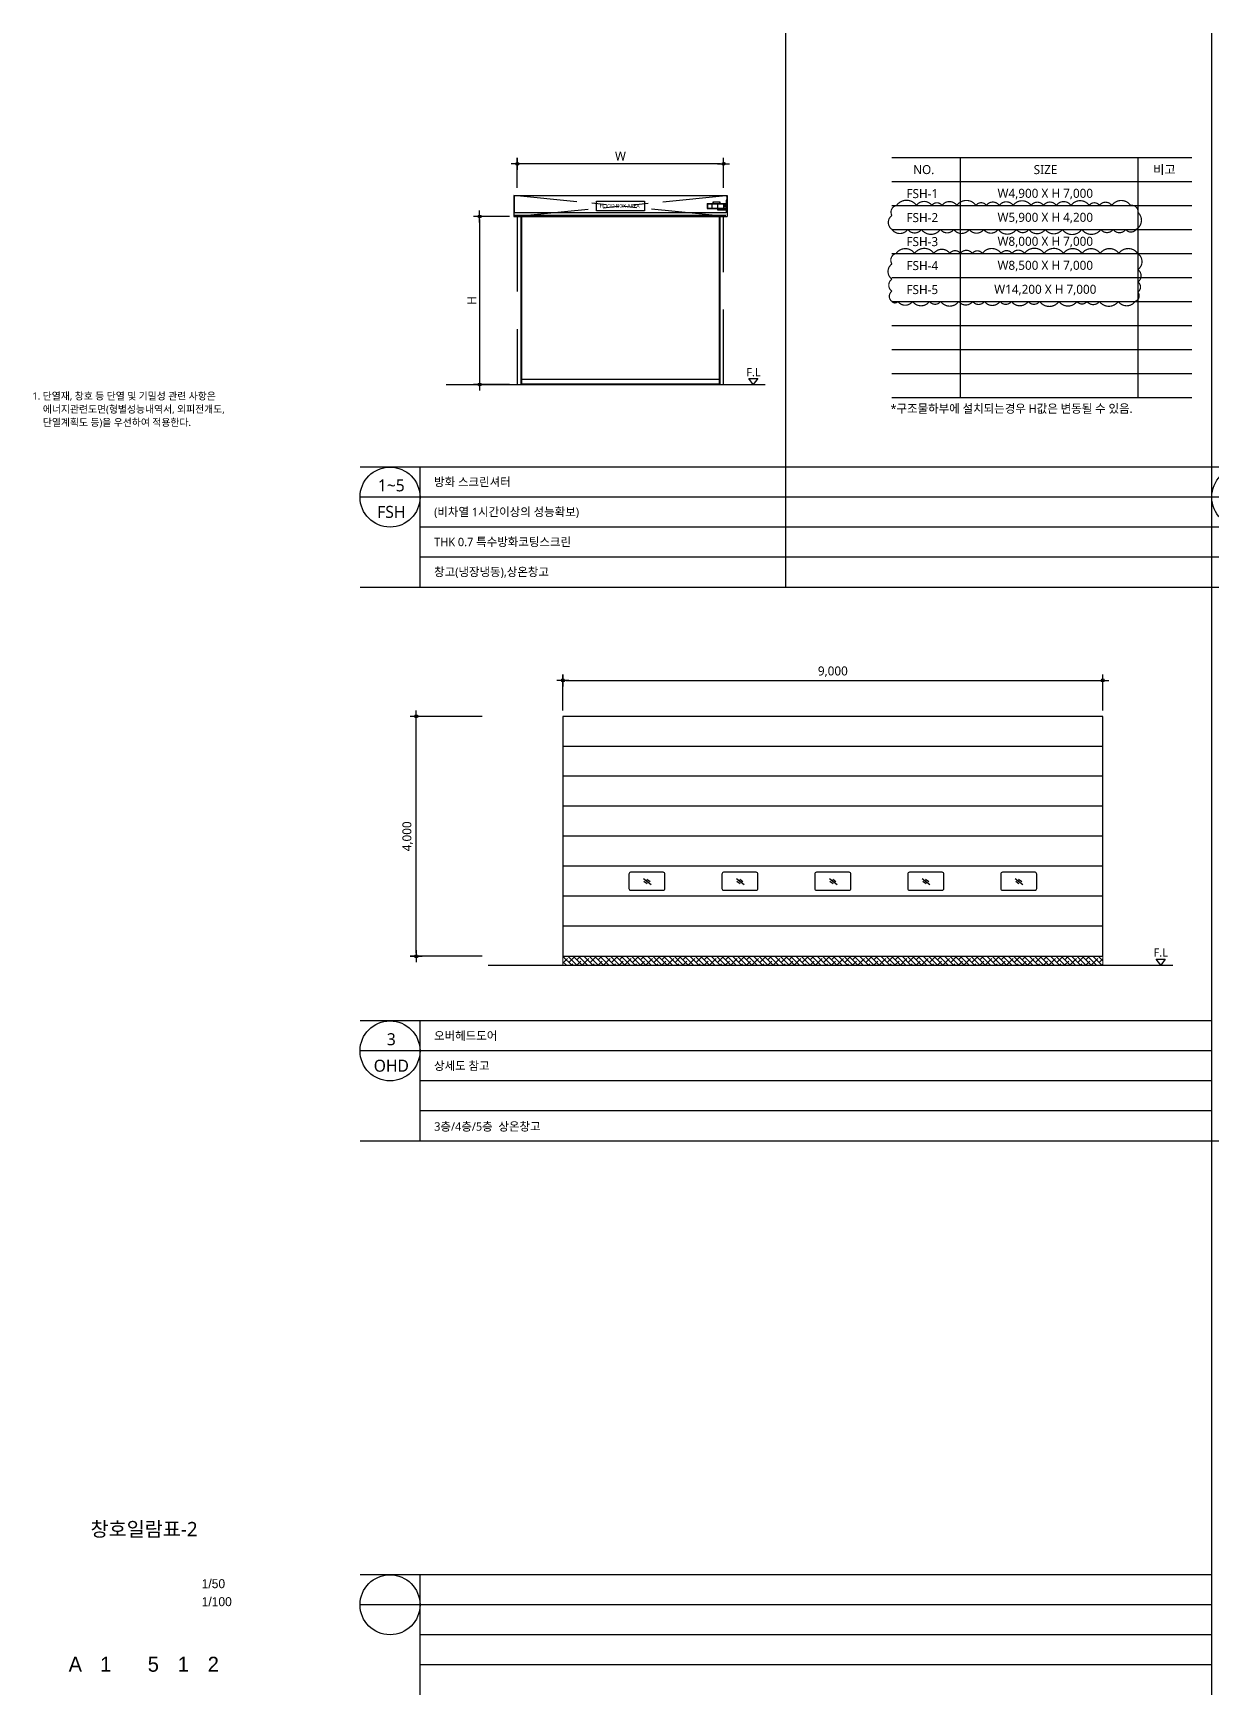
# Model space of a CAD drawing. Header units: millimetres. Extents: x 37653813 to 38677796, y 586285 to 874285.
# Drawn here: x 38552465 to 38572113, y 586835 to 614535 of the extents above; entities that cross this region are included whole.
import ezdxf
from ezdxf.enums import TextEntityAlignment as Align

# ---------------------------------------------------------------- set-up
doc = ezdxf.new("R2010")
doc.units = ezdxf.units.MM
doc.header["$LTSCALE"] = 1000
doc.header["$MEASUREMENT"] = 0
doc.header["$PDSIZE"] = -10
for name, pattern in [('CEN', [62, 60, -1, 0, -1]), ('HIDDEN2', [0.1875, 0.125, -0.0625]), ('PHANTOM2', [1.25, 0.625, -0.125, 0.125, -0.125, 0.125, -0.125])]:
    doc.linetypes.add(name, pattern=pattern)
doc.layers.get('0').update_dxf_attribs({"linetype": 'CONTINUOUS'})
doc.layers.get('Defpoints').update_dxf_attribs({"color": 161, "linetype": 'CONTINUOUS'})
doc.layers.add('A 253', color=253, linetype='CONTINUOUS', lineweight=9)
doc.layers.add('A 254', color=254, linetype='CONTINUOUS', lineweight=9)
for name, color, linetype in [('BOX', 6, 'CONTINUOUS'), ('center(창호)', 1, 'CEN'), ('dim0', 7, 'CONTINUOUS'), ('DOOR', 4, 'CONTINUOUS'), ('ELE-3', 7, 'CONTINUOUS'), ('ITXT', 7, 'CONTINUOUS'), ('R', 1, 'CONTINUOUS'), ('SYM', 7, 'CONTINUOUS'), ('TEX', 3, 'CONTINUOUS'), ('TEXT', 3, 'CONTINUOUS'), ('TEXT(MIN)', 7, 'CONTINUOUS'), ('TEXT-TITLE', 6, 'CONTINUOUS'), ('TEXT-기입', 6, 'CONTINUOUS'), ('TEXT4', 4, 'CONTINUOUS'), ('txt', 3, 'CONTINUOUS'), ('Y', 2, 'CONTINUOUS')]:
    doc.layers.add(name, color=color, linetype=linetype)
doc.styles.add('CGS', font='cgse', dxfattribs={"bigfont": 'cgs'})
doc.styles.add('나눔바른고딕', font='NanumBarunGothic.ttf')
doc.dimstyles.new('A1-100', dxfattribs={"dimtxt": 3, "dimasz": 1, "dimexe": 2, "dimexo": 2, "dimgap": 1, "dimtad": 1, "dimdec": 0, "dimzin": 12, "dimdsep": 46, "dimlunit": 6, "dimtxsty": '나눔바른고딕', "dimblk1": 'DIMDOT', "dimblk2": 'DIMDOT', "dimsah": 1, "dimcen": -1, "dimdle": 2, "dimclrd": 256, "dimclre": 256, "dimclrt": 3, "dimadec": 0, "dimazin": 0, "dimtfac": 1, "dimtdec": 0, "dimtix": 1, "dimtmove": 2, "dimatfit": 3, "dimldrblk": 'DIMDOT', "dimfxl": 1, "dimtvp": 1, "dimtolj": 1, "dimtzin": 12, "dimlwd": -1, "dimlwe": -1, "dimarcsym": 0})

# ---------------------------------------------------------------- blocks, each defined once
blk = doc.blocks.new('DIMDOT')
at = {"linetype": 'Continuous'}
for p, q in [((-2, 0), (2, 0)), ((0, -2), (0, 2))]:
    blk.add_line(p, q, dxfattribs=at)
for radius in [0.5, 0.25]:
    blk.add_circle((0, 0), radius, dxfattribs=at)
blk = doc.blocks.new('*D249')
at = {"layer": 'Defpoints', "color": 0, "transparency": 16777216}
for p in [(38560508, 611478), (38559906, 608678), (38560508, 608678)]:
    blk.add_point(p, dxfattribs=at)
at = {"layer": 'dim0', "transparency": 16777216}
for p, q in [((38560408, 611478), (38559806, 611478)), ((38559906, 611428), (38559906, 608728)), ((38560408, 608678), (38559806, 608678))]:
    blk.add_line(p, q, dxfattribs=at)
at = {"layer": 'dim0', "transparency": 16777216, "xscale": 50, "yscale": 50, "zscale": 50}
for p, rotation in [((38559906, 611478), 90), ((38559906, 608678), 270)]:
    blk.add_blockref('DIMDOT', p, dxfattribs=dict(at, rotation=rotation))
at = {"layer": 'dim0', "color": 3, "transparency": 16777216, "insert": (38559778, 610078), "char_height": 150, "attachment_point": 5, "rotation": 90, "style": '나눔바른고딕'}
blk.add_mtext('\\A1;H', dxfattribs=at)
blk = doc.blocks.new('*D250')
at = {"layer": 'Defpoints', "color": 0, "transparency": 16777216}
for p in [(38560535, 612358), (38560535, 611858), (38563975, 611858)]:
    blk.add_point(p, dxfattribs=at)
at = {"layer": 'dim0', "transparency": 16777216}
for p, q in [((38560535, 611958), (38560535, 612458)), ((38563975, 611958), (38563975, 612458)), ((38563925, 612358), (38560585, 612358))]:
    blk.add_line(p, q, dxfattribs=at)
at = {"layer": 'dim0', "transparency": 16777216, "xscale": 50, "yscale": 50, "zscale": 50, "rotation": 180}
blk.add_blockref('DIMDOT', (38560535, 612358), dxfattribs=at)
at = {"layer": 'dim0', "transparency": 16777216, "xscale": 50, "yscale": 50, "zscale": 50}
blk.add_blockref('DIMDOT', (38563975, 612358), dxfattribs=at)
at = {"layer": 'dim0', "color": 3, "transparency": 16777216, "insert": (38562255, 612487), "char_height": 150, "attachment_point": 5, "style": '나눔바른고딕'}
blk.add_mtext('\\A1;W', dxfattribs=at)
blk = doc.blocks.new('OHD-1(9000X4000)')
blk.add_wipeout([(16530324, 528576), (16539324, 528576), (16539324, 524426), (16530324, 524426)]).dxf.layer = 'A 253'
at = {"layer": 'A 254'}
h = blk.add_hatch(dxfattribs=at)
h.set_pattern_fill('ANSI38', color=256, scale=500, style=0)
h.set_pattern_definition([(45, (14671987.83, 414398.44), (-44.1941738, 44.1941738), []), (135, (14671987.83, 414398.44), (-132.5825215, 44.1941738), [156.25, -93.75])])
h.paths.add_polyline_path([(16539324, 524576), (16530324, 524576), (16530324, 524426), (16539324, 524426)])
blk.add_lwpolyline([(16539324, 524576), (16530324, 524576), (16530324, 524426), (16539324, 524426)], close=True, dxfattribs=at)
at = {"layer": 'DOOR', "color": 252}
for p, q in [((16530324, 528076), (16539324, 528076)), ((16530324, 527576), (16539324, 527576)), ((16530324, 527076), (16539324, 527076)), ((16530324, 526576), (16539324, 526576)), ((16530324, 526076), (16539324, 526076)), ((16531784, 525872), (16531656, 525773)), ((16531728, 525861), (16531674, 525825)), ((16531776, 525829), (16531722, 525787)), ((16533334, 525872), (16533205, 525773)), ((16533278, 525861), (16533224, 525825)), ((16533325, 525829), (16533271, 525787)), ((16534883, 525872), (16534755, 525773)), ((16534827, 525861), (16534773, 525825)), ((16534875, 525829), (16534821, 525787)), ((16536433, 525872), (16536304, 525773)), ((16536377, 525861), (16536323, 525825)), ((16536424, 525829), (16536371, 525787)), ((16537982, 525872), (16537854, 525773)), ((16537926, 525861), (16537872, 525825)), ((16537974, 525829), (16537920, 525787)), ((16530324, 525576), (16539324, 525576)), ((16530324, 525076), (16539324, 525076))]:
    blk.add_line(p, q, dxfattribs=at)
for points in [[(16531425, 525704), (16531425, 525947, -0.414214), (16531453, 525976), (16531997, 525976, -0.414214), (16532026, 525947), (16532026, 525704, -0.414214), (16531997, 525676), (16531453, 525676, -0.414214)], [(16532974, 525704), (16532974, 525947, -0.414214), (16533003, 525976), (16533547, 525976, -0.414214), (16533575, 525947), (16533575, 525704, -0.414214), (16533547, 525676), (16533003, 525676, -0.414214)], [(16534524, 525704), (16534524, 525947, -0.414214), (16534552, 525976), (16535097, 525976, -0.414214), (16535125, 525947), (16535125, 525704, -0.414214), (16535097, 525676), (16534552, 525676, -0.414214)], [(16536073, 525704), (16536073, 525947, -0.414214), (16536102, 525976), (16536646, 525976, -0.414214), (16536674, 525947), (16536674, 525704, -0.414214), (16536646, 525676), (16536102, 525676, -0.414214)], [(16537623, 525704), (16537623, 525947, -0.414214), (16537651, 525976), (16538196, 525976, -0.414214), (16538224, 525947), (16538224, 525704, -0.414214), (16538196, 525676), (16537651, 525676, -0.414214)]]:
    blk.add_lwpolyline(points, format="xyb", close=True, dxfattribs=at)
at = {"layer": 'ELE-3'}
blk.add_lwpolyline([(16539324, 524576), (16530324, 524576), (16530324, 528576), (16539324, 528576)], close=True, dxfattribs=at)
blk = doc.blocks.new('*D389')
at = {"layer": 'Defpoints', "color": 0, "transparency": 16777216}
for p in [(38558852, 603146), (38560052, 603146), (38560052, 599146)]:
    blk.add_point(p, dxfattribs=at)
at = {"layer": 'dim0', "transparency": 16777216}
for p, q in [((38559952, 603146), (38558752, 603146)), ((38558852, 599196), (38558852, 603096)), ((38559952, 599146), (38558752, 599146))]:
    blk.add_line(p, q, dxfattribs=at)
at = {"layer": 'dim0', "transparency": 16777216, "xscale": 50, "yscale": 50, "zscale": 50}
for p, rotation in [((38558852, 603146), 90), ((38558852, 599146), 270)]:
    blk.add_blockref('DIMDOT', p, dxfattribs=dict(at, rotation=rotation))
at = {"layer": 'dim0', "color": 3, "transparency": 16777216, "insert": (38558708, 601146), "char_height": 150, "attachment_point": 5, "rotation": 90, "style": '나눔바른고딕'}
blk.add_mtext('\\A1;4,000', dxfattribs=at)
blk = doc.blocks.new('*D390')
at = {"layer": 'Defpoints', "color": 0, "transparency": 16777216}
for p in [(38570296, 603746), (38561296, 603146), (38570296, 603146)]:
    blk.add_point(p, dxfattribs=at)
at = {"layer": 'dim0', "transparency": 16777216}
for p, q in [((38561296, 603246), (38561296, 603846)), ((38561346, 603746), (38570246, 603746)), ((38570296, 603246), (38570296, 603846))]:
    blk.add_line(p, q, dxfattribs=at)
at = {"layer": 'dim0', "transparency": 16777216, "xscale": 50, "yscale": 50, "zscale": 50, "rotation": 180}
blk.add_blockref('DIMDOT', (38561296, 603746), dxfattribs=at)
at = {"layer": 'dim0', "transparency": 16777216, "xscale": 50, "yscale": 50, "zscale": 50}
blk.add_blockref('DIMDOT', (38570296, 603746), dxfattribs=at)
at = {"layer": 'dim0', "color": 3, "transparency": 16777216, "insert": (38565796, 603890), "char_height": 150, "attachment_point": 5, "style": '나눔바른고딕'}
blk.add_mtext('\\A1;9,000', dxfattribs=at)
blk = doc.blocks.new('창호일람_NOTE')
at = {"layer": 'TEXT(MIN)', "style": '나눔바른고딕'}
for s, p in [('1. 단열재, 창호 등 단열 및 기밀성 관련 사항은', (-4462, 22202)), ('에너지관련도면(형별성능내역서, 외피전개도,', (-4288, 21982)), ('단열계획도 등)을 우선하여 적용한다.', (-4288, 21762))]:
    blk.add_text(s, height=120, dxfattribs=at).set_placement(p, align=Align.MIDDLE_LEFT)

msp = doc.modelspace()

# ---------------------------------------------------------------- linework, layer by layer
at = {"ltscale": 3}
for p, q in [((38563702.2, 611695.8), (38564020.5, 611695.8)), ((38563702.2, 611695.8), (38563702.2, 611615.8)), ((38563702.2, 611693.3), (38564020.5, 611693.3)), ((38563702.2, 611618.3), (38564020.5, 611618.3)), ((38563704.7, 611695.8), (38563704.7, 611615.8)), ((38563781.2, 611695.8), (38563781.2, 611615.8)), ((38563802.4, 611725), (38563910.3, 611725)), ((38563802.4, 611695.8), (38563802.4, 611725)), ((38563804.4, 611723), (38563908.3, 611723)), ((38563804.4, 611695.8), (38563804.4, 611723)), ((38563874, 611695.8), (38563874, 611615.8)), ((38563908.3, 611723), (38563908.3, 611695.8)), ((38563910.3, 611725), (38563910.3, 611695.8)), ((38563975.7, 611685.8), (38563975.7, 611625.8)), ((38563975.7, 611685.8), (38564020.5, 611685.8)), ((38563975.7, 611660.5), (38564010.7, 611660.5)), ((38563975.7, 611651.1), (38564010.7, 611651.1)), ((38563975.7, 611625.8), (38564020.5, 611625.8)), ((38564005.6, 611663.6), (38564005.6, 611655.8)), ((38564010.7, 611663.6), (38564005.6, 611663.6)), ((38564005.6, 611648), (38564005.6, 611655.8)), ((38564010.7, 611648), (38564005.6, 611648)), ((38564010.7, 611663.6), (38564010.7, 611655.8)), ((38564010.7, 611648), (38564010.7, 611655.8)), ((38564018, 611752.5), (38564018, 611559)), ((38564018, 611752.5), (38564029.8, 611752.5)), ((38564029.7, 611750), (38564018, 611750)), ((38564020.5, 611752.5), (38564020.5, 611559)), ((38563702.2, 611615.8), (38564020.5, 611615.8)), ((38564029.7, 611561.5), (38564018, 611561.5)), ((38564029.7, 611559), (38564018, 611559)), ((38564029.7, 611550.5), (38564019.7, 611550.5)), ((38564019.7, 611550.5), (38564019.7, 611545.5)), ((38564034.7, 611545.5), (38564019.7, 611545.5))]:
    msp.add_line(p, q, dxfattribs=at)
at = {"layer": 'BOX', "color": 3}
for p, q in [((38565013.4, 605301.7), (38565013.4, 614535)), ((38572113.4, 605301.7), (38572113.4, 614535)), ((38572113.4, 586835), (38572113.4, 614535)), ((38557913.4, 605301.7), (38593413.4, 605301.7)), ((38557913.4, 596068.4), (38593413.4, 596068.4))]:
    msp.add_line(p, q, dxfattribs=at)
at = {"layer": 'BOX', "color": 7}
for p, q in [((38566781.3, 612464.4), (38571781.3, 612464.4)), ((38567916.7, 612464.4), (38567916.7, 608464.4)), ((38570881.3, 612464.4), (38570881.3, 608464.4)), ((38566781.3, 612064.4), (38571781.3, 612064.4)), ((38566781.3, 608464.4), (38571781.3, 608464.4))]:
    msp.add_line(p, q, dxfattribs=at)
at = {"layer": 'BOX'}
for p, q in [((38566781.3, 611664.4), (38571781.3, 611664.4)), ((38566781.3, 611264.4), (38571781.3, 611264.4)), ((38566781.3, 610864.4), (38571781.3, 610864.4)), ((38566781.3, 610464.4), (38571781.3, 610464.4)), ((38566781.3, 610064.4), (38571781.3, 610064.4)), ((38566781.3, 609664.4), (38571781.3, 609664.4)), ((38566781.3, 609264.4), (38571781.3, 609264.4)), ((38566781.3, 608864.4), (38571781.3, 608864.4)), ((38572113.4, 607301.7), (38557913.4, 607301.7)), ((38558913.4, 605301.7), (38558913.4, 607301.7)), ((38579213.4, 607301.7), (38572113.4, 607301.7)), ((38579213.4, 607301.7), (38572113.4, 607301.7)), ((38572113.4, 598068.4), (38557913.4, 598068.4)), ((38558913.4, 596068.4), (38558913.4, 598068.4)), ((38572113.4, 588835), (38557913.4, 588835)), ((38558913.4, 586835), (38558913.4, 588835))]:
    msp.add_line(p, q, dxfattribs=at)
at = {"layer": 'BOX', "color": 6}
for p, q in [((38558913.4, 606801.7), (38557913.4, 606801.7)), ((38573113.4, 606801.7), (38572113.4, 606801.7)), ((38558913.4, 597568.4), (38557913.4, 597568.4)), ((38558913.4, 588335), (38557913.4, 588335))]:
    msp.add_line(p, q, dxfattribs=at)
at = {"layer": 'BOX', "color": 5}
for p, q in [((38572113.4, 606801.7), (38558913.4, 606801.7)), ((38579213.4, 606801.7), (38572113.4, 606801.7)), ((38572113.4, 606301.7), (38558913.4, 606301.7)), ((38579213.4, 606301.7), (38572113.4, 606301.7)), ((38572113.4, 605801.7), (38558913.4, 605801.7)), ((38579213.4, 605801.7), (38572113.4, 605801.7)), ((38572113.4, 597568.4), (38558913.4, 597568.4)), ((38572113.4, 597068.4), (38558913.4, 597068.4)), ((38572113.4, 596568.4), (38558913.4, 596568.4)), ((38572113.4, 588335), (38558913.4, 588335)), ((38572113.4, 587835), (38558913.4, 587835)), ((38572113.4, 587335), (38558913.4, 587335))]:
    msp.add_line(p, q, dxfattribs=at)
at = {"layer": 'BOX', "color": 6}
for centre in [(38558413.4, 606801.7), (38572613.4, 606801.7), (38558413.4, 597568.4), (38558413.4, 588335)]:
    msp.add_circle(centre, 500, dxfattribs=at)
at = {"layer": 'center(창호)', "ltscale": 1000}
msp.add_line((38559352.3, 608678.1), (38564668.1, 608678.1), dxfattribs=at)
at = {"layer": 'Defpoints', "const_width": 20}
for points in [[(38566781.3, 611264.4, -0.5205671), (38566781.3, 611496.4, -0.5205671), (38566859, 611664.4, -0.5205671), (38567190.1, 611664.4, -0.5205671), (38567446.2, 611664.4, -0.5205671), (38567616.4, 611664.4, -0.5205671), (38567863.1, 611664.4, -0.5205671), (38568182.1, 611664.4, -0.5205671), (38568355.6, 611664.4, -0.5205671), (38568570.8, 611664.4, -0.5205671), (38568803.1, 611664.4, -0.5205671), (38569100.7, 611664.4, -0.5205671), (38569307.8, 611664.4, -0.5205671), (38569522, 611664.4, -0.5205671), (38569767, 611664.4, -0.5205671), (38570070.3, 611664.4, -0.5205671), (38570241.4, 611664.4, -0.5205671), (38570446.2, 611664.4, -0.5205671), (38570760.8, 611664.4, -0.5205671), (38570881.3, 611548.5, -0.5205671), (38570850.7, 611264.4, -0.5205671), (38570679.7, 611264.4, -0.5205671), (38570468.6, 611264.4, -0.5205671), (38570265, 611264.4, -0.5205671), (38569947.1, 611264.4, -0.5205671), (38569620.9, 611264.4, -0.5205671), (38569337.3, 611264.4, -0.5205671), (38569063.6, 611264.4, -0.5205671), (38568856.2, 611264.4, -0.5205671), (38568552.2, 611264.4, -0.5205671), (38568311.5, 611264.4, -0.5205671), (38568070.7, 611264.4, -0.5205671), (38567812, 611264.4, -0.5205671), (38567590.3, 611264.4, -0.5205671), (38567273.4, 611264.4, -0.5205671), (38567045.2, 611264.4, -0.5205671)], [(38566781.3, 610064.4, -0.5205671), (38566781.3, 610233.3, -0.5205671), (38566781.3, 610436.3, -0.5205671), (38566781.3, 610687.7, -0.5205671), (38566851.8, 610864.4, -0.5205671), (38567159.1, 610864.4, -0.5205671), (38567481, 610864.4, -0.5205671), (38567745.9, 610864.4, -0.5205671), (38567922.7, 610864.4, -0.5205671), (38568121.9, 610864.4, -0.5205671), (38568288.7, 610864.4, -0.5205671), (38568602.1, 610864.4, -0.5205671), (38568782.8, 610864.4, -0.5205671), (38568991.7, 610864.4, -0.5205671), (38569320.3, 610864.4, -0.5205671), (38569641.9, 610864.4, -0.5205671), (38569950.2, 610864.4, -0.5205671), (38570254.1, 610864.4, -0.5205671), (38570563.3, 610864.4, -0.5205671), (38570881.3, 610860.6, -0.5205671), (38570881.3, 610595.3, -0.5205671), (38570881.3, 610388.4, -0.5205671), (38570881.3, 610219.9, -0.5205671), (38570836.9, 610064.4, -0.5205671), (38570554.9, 610064.4, -0.5205671), (38570240.4, 610064.4, -0.5205671), (38570033.6, 610064.4, -0.5205671), (38569865.8, 610064.4, -0.5205671), (38569566.4, 610064.4, -0.5205671), (38569242.8, 610064.4, -0.5205671), (38569053.9, 610064.4, -0.5205671), (38568773.5, 610064.4, -0.5205671), (38568584.3, 610064.4, -0.5205671), (38568324.1, 610064.4, -0.5205671), (38568127.6, 610064.4, -0.5205671), (38567896.4, 610064.4, -0.5205671), (38567592.8, 610064.4, -0.5205671), (38567408.2, 610064.4, -0.5205671), (38567126, 610064.4, -0.5205671), (38566880.2, 610064.4, -0.5205671)]]:
    msp.add_lwpolyline(points, format="xyb", close=True, dxfattribs=at)
at = {"layer": 'ITXT', "color": 5, "ltscale": 3}
for p, q in [((38563874, 611618.3), (38563874, 611593)), ((38563874, 611593), (38564018, 611593))]:
    msp.add_line(p, q, dxfattribs=at)
at = {"layer": 'ITXT', "color": 5}
for p, q in [((38560475.6, 611547.3), (38564014.7, 611547.3)), ((38560475.6, 611499.4), (38564014.7, 611499.4)), ((38560475.7, 611545.5), (38560490.7, 611545.5)), ((38560480.7, 611550.5), (38560490.7, 611550.5))]:
    msp.add_line(p, q, dxfattribs=at)
at = {"layer": 'R', "color": 5, "linetype": 'PHANTOM2', "ltscale": 2}
for p, q in [((38560475.6, 611477.7), (38564014.7, 611827.9)), ((38564014.7, 611477.7), (38560475.6, 611827.9))]:
    msp.add_line(p, q, dxfattribs=at)
at = {"layer": 'R', "color": 5}
msp.add_line((38563915.2, 608763.1), (38560595.2, 608763.1), dxfattribs=at)
at = {"layer": 'SYM'}
for points in [[(38564393.1, 608778.1), (38564543.1, 608778.1), (38564468.1, 608678.1), (38564393.1, 608778.1)], [(38571187.3, 599096.1), (38571337.3, 599096.1), (38571262.3, 598996.1), (38571187.3, 599096.1)]]:
    msp.add_lwpolyline(points, dxfattribs=at)
at = {"layer": 'TEXT'}
for p, q in [((38561854.6, 611733.3), (38562655.6, 611733.3)), ((38561854.6, 611574.3), (38561854.6, 611733.3)), ((38562655.6, 611733.3), (38562655.6, 611574.3)), ((38562655.6, 611574.3), (38561854.6, 611574.3))]:
    msp.add_line(p, q, dxfattribs=at)
at = {"layer": 'Y'}
for p, q in [((38560475.6, 611827.9), (38564034.7, 611827.9)), ((38560475.6, 611827.9), (38560475.6, 611477.7)), ((38564019.7, 611827.9), (38564019.7, 611822.9)), ((38564019.7, 611822.9), (38564029.7, 611822.9)), ((38564029.7, 611822.9), (38564029.7, 611550.5)), ((38564034.7, 611827.9), (38564034.7, 611477.7)), ((38560475.6, 611477.7), (38564034.7, 611477.7))]:
    msp.add_line(p, q, dxfattribs=at)
at = {"layer": 'Y', "color": 2}
for p, q in [((38560480.7, 611822.9), (38560480.7, 611550.5)), ((38560490.7, 611550.5), (38560490.7, 611545.5)), ((38560605.2, 611477.7), (38560605.2, 608678.1)), ((38563905.2, 608678.1), (38563905.2, 611477.7))]:
    msp.add_line(p, q, dxfattribs=at)
at = {"layer": 'Y', "color": 0, "linetype": 'HIDDEN2', "ltscale": 10}
for p, q in [((38560535.2, 611477.7), (38560535.2, 608678.1)), ((38563975.2, 608678.1), (38563975.2, 611477.7))]:
    msp.add_line(p, q, dxfattribs=at)
at = {"layer": 'Y', "color": 7}
for p, q in [((38560595.2, 611477.7), (38560595.2, 608678.1)), ((38563915.2, 608678.1), (38563915.2, 611477.7))]:
    msp.add_line(p, q, dxfattribs=at)
at = {"layer": 'Y', "color": 8}
msp.add_line((38563905.2, 608686.1), (38560605.2, 608686.1), dxfattribs=at)

# ---------------------------------------------------------------- block references
msp.add_blockref('창호일람_NOTE', (38556913.4, 586285))
at = {"xscale": -1}
msp.add_blockref('OHD-1(9000X4000)', (55100620.8, 74570.6), dxfattribs=at)

# ---------------------------------------------------------------- texts
at = {"layer": 'TEX', "color": 253, "style": '나눔바른고딕'}
for p in [(38564353.4, 608815), (38571142.4, 599139.9)]:
    msp.add_text('F.L', height=140, dxfattribs=at).set_placement(p)
at = {"layer": 'TEXT', "style": '나눔바른고딕'}
for s, height, p in [('NO.', 150, (38567135.1, 612186.6)), ('SIZE', 150, (38569144.3, 612186.6)), ('비고', 150, (38571136, 612186.6)), ('FSH-1', 150, (38567023.7, 611786.4)), ('FSH-2', 150, (38567023.7, 611386.4)), ('FSH-3', 150, (38567023.7, 610986.4)), ('FSH-4', 150, (38567023.7, 610586.4)), ('FSH-5', 150, (38567023.7, 610186.4)), ('*구조물하부에 설치되는경우 H값은 변동될 수 있음.', 140, (38566757.3, 608206.5))]:
    msp.add_text(s, height=height, dxfattribs=at).set_placement(p)
for s, p in [('W4,900 X H 7,000', (38569338.1, 611791.1)), ('W5,900 X H 4,200', (38569338.1, 611391.1)), ('W8,000 X H 7,000', (38569338.1, 610991.1)), ('W8,500 X H 7,000', (38569338.1, 610591.1)), ('W14,200 X H 7,000', (38569338.1, 610191.1))]:
    msp.add_text(s, height=150, dxfattribs=at).set_placement(p, align=Align.CENTER)
for s, p in [('방화 스크린셔터', (38559148.2, 607053.7)), ('(비차열 1시간이상의 성능확보)', (38559148.2, 606553.7)), ('THK 0.7 특수방화코팅스크린', (38559148.2, 606053.7)), ('창고(냉장냉동),상온창고', (38559148.2, 605553.7)), ('오버헤드도어', (38559148.2, 597820.4)), ('상세도 참고', (38559148.2, 597320.4)), ('3층/4층/5층  상온창고', (38559150.1, 596308.8))]:
    msp.add_text(s, height=140, dxfattribs=at).set_placement(p, align=Align.MIDDLE_LEFT)
at = {"layer": 'TEXT-TITLE', "style": '나눔바른고딕'}
msp.add_text('창호일람표-2', height=240, dxfattribs=at).set_placement((38554313.4, 589596.6), align=Align.MIDDLE_CENTER)
at = {"layer": 'TEXT-기입', "style": 'CGS'}
for s, p in [('1/50', (38555273.6, 588567.1)), ('1/100', (38555273.6, 588267.1))]:
    msp.add_text(s, height=150, dxfattribs=at).set_placement(p, align=Align.BOTTOM_LEFT)
for s, p in [('A', (38553167.3, 587344)), ('1', (38553673.5, 587344)), ('5', (38554467.3, 587344)), ('1', (38554967.3, 587344)), ('2', (38555467.3, 587344))]:
    msp.add_text(s, height=250, dxfattribs=at).set_placement(p, align=Align.MIDDLE_CENTER)
at = {"layer": 'TEXT4', "style": '나눔바른고딕'}
msp.add_text('HOOD BOX AREA', height=62.52, dxfattribs=at).set_placement((38561907.1, 611625.4))
at = {"layer": 'txt', "style": '나눔바른고딕'}
for s, p in [('1~5', (38558435.2, 606997.4)), ('FSH', (38558435.2, 606555.4)), ('3', (38558435.2, 597764.1)), ('OHD', (38558435.2, 597322.1))]:
    msp.add_text(s, height=200, dxfattribs=at).set_placement(p, align=Align.MIDDLE_CENTER)

# ---------------------------------------------------------------- dimensions: what is measured, and where the dimension line sits
at = {"layer": 'dim0'}
dim = msp.add_linear_dim(base=(38560535.2, 612358.2), p1=(38563975.2, 611858.2), p2=(38560535.2, 611858.2), text='W', dimstyle='A1-100', override={"dimscale": 50}, dxfattribs=at)
dim.commit()
dim.dimension.update_dxf_attribs({"geometry": '*D250', "text_midpoint": (38562255.2, 612486.9)})
dim = msp.add_linear_dim(base=(38559906.4, 608678.1), p1=(38560507.5, 611477.7), p2=(38560507.5, 608678.1), angle=90, text='H', dimstyle='A1-100', override={"dimscale": 50}, dxfattribs=at)
dim.commit()
dim.dimension.update_dxf_attribs({"geometry": '*D249', "text_midpoint": (38559777.6, 610077.9)})
dim = msp.add_linear_dim(base=(38558852.1, 603146.1), p1=(38560052.1, 599146.1), p2=(38560052.1, 603146.1), angle=90, dimstyle='A1-100', override={"dimscale": 50}, dxfattribs=at)
dim.commit()
dim.dimension.update_dxf_attribs({"geometry": '*D389', "text_midpoint": (38558708.2, 601146.1)})

# ---------------------------------------------------------------- next in the draw order: linework, layer by layer
at = {"layer": 'center(창호)', "ltscale": 1000}
msp.add_line((38560052.1, 598996.1), (38571462.3, 598996.1), dxfattribs=at)

# ---------------------------------------------------------------- next in the draw order: dimensions: what is measured, and where the dimension line sits
at = {"layer": 'dim0'}
dim = msp.add_linear_dim(base=(38570296.4, 603746.1), p1=(38561296.4, 603146.1), p2=(38570296.4, 603146.1), dimstyle='A1-100', override={"dimscale": 50}, dxfattribs=at)
dim.commit()
dim.dimension.update_dxf_attribs({"geometry": '*D390', "text_midpoint": (38565796.4, 603890.1)})

doc.saveas('drawing.dxf')
